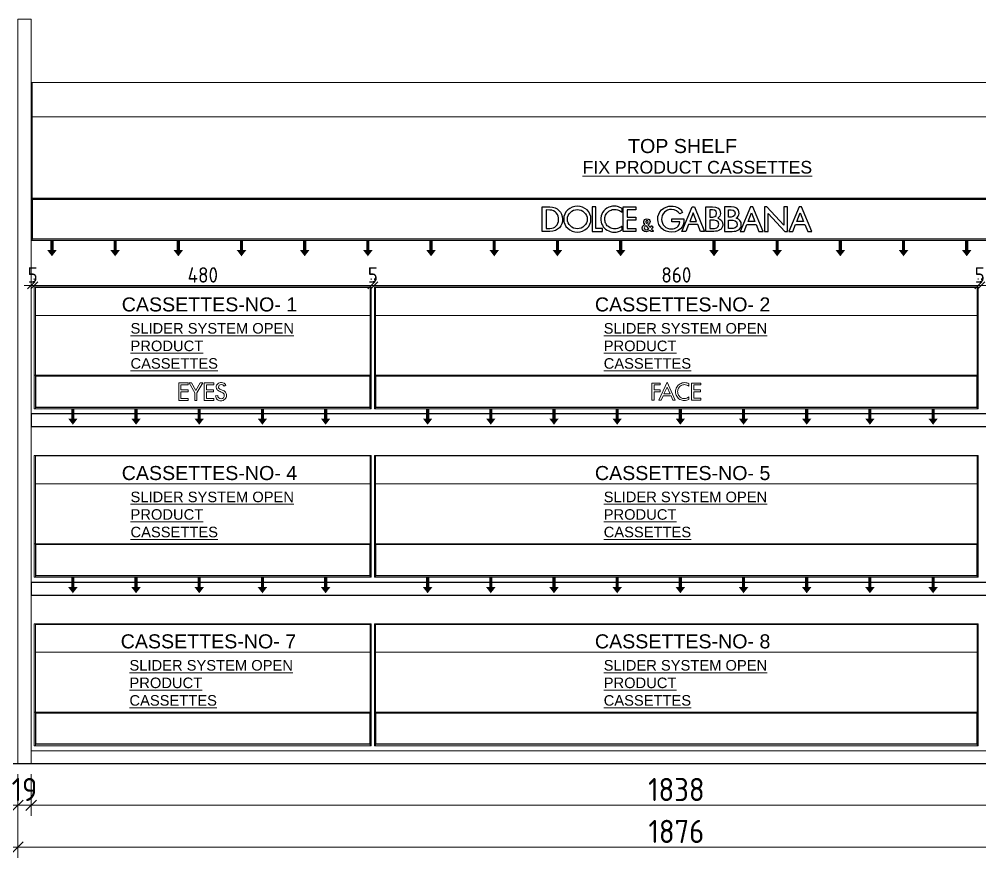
# Model space of a CAD drawing. Header units: millimetres. Extents: x 821127 to 828225, y -459861 to -454717.
# Drawn here: x 822343 to 823712, y -455926 to -454732 of the extents above; entities that cross this region are included whole.
import ezdxf

# ---------------------------------------------------------------- set-up
doc = ezdxf.new("R2010")
doc.units = ezdxf.units.MM
doc.header["$LTSCALE"] = 5
doc.header["$MEASUREMENT"] = 0
doc.header["$PDMODE"] = 35
for name, color, linetype in [('Acrylic - opal', 9, 'Continuous'), ('Dim', 1, 'Continuous'), ('DIM-10', 1, 'Continuous'), ('DIM-15', 1, 'Continuous'), ('DIM-2', 1, 'Continuous'), ('EL_LIGHTING', 2, 'Continuous'), ('HATCH', 8, 'Continuous')]:
    doc.layers.add(name, color=color, linetype=linetype)
doc.layers.add('LED 4600K', color=41, linetype='Continuous', true_color=0xebd690)
doc.layers.add('MDF', color=41, linetype='Continuous', lineweight=0)
doc.layers.add('METAL', color=6, linetype='Continuous', lineweight=0)
doc.styles.add('ISOCP', font='isocp.shx')
doc.styles.add('MAC', font='')
doc.styles.get("Standard").update_dxf_attribs({"font": 'arial.ttf'})
doc.styles.get('MAC').set_extended_font_data('Trade Gothic Condensed')
doc.dimstyles.new('DL - 10', dxfattribs={"dimscale": 10, "dimtxt": 2.2, "dimasz": 1, "dimexe": 1, "dimexo": 1, "dimgap": 0.4, "dimtad": 1, "dimdec": 0, "dimdsep": 46, "dimtxsty": 'ISOCP', "dimblk": 'OBLIQUE', "dimcen": 0.5, "dimdle": 1, "dimclrd": 256, "dimclre": 256, "dimclrt": 2, "dimadec": 0, "dimazin": 2, "dimtfac": 1, "dimtdec": 0, "dimtix": 1, "dimtmove": 1, "dimatfit": 3, "dimldrblk": 'OPEN90', "dimfxl": 5, "dimlwd": 9, "dimlwe": 9, "dimarcsym": 0})
doc.dimstyles.new('DL - 15', dxfattribs={"dimscale": 15, "dimtxt": 2.2, "dimasz": 1, "dimexe": 1, "dimexo": 1, "dimgap": 0.4, "dimtad": 1, "dimdec": 0, "dimdsep": 46, "dimtxsty": 'ISOCP', "dimblk": 'OBLIQUE', "dimcen": 0.5, "dimdle": 1, "dimclrd": 256, "dimclre": 256, "dimclrt": 2, "dimadec": 0, "dimazin": 2, "dimtfac": 1, "dimtdec": 0, "dimtix": 1, "dimtmove": 1, "dimatfit": 3, "dimldrblk": 'OPEN90', "dimfxl": 5, "dimfxlon": 1, "dimlwd": 9, "dimlwe": 9, "dimarcsym": 0})

# ---------------------------------------------------------------- blocks, each defined once
blk = doc.blocks.new('WREGFQRGV')
at = {"layer": 'METAL'}
for points in [[(820238.7, -456862.4), (820240.2, -456862.4), (820240.2, -456988.2), (820238.7, -456988.2)], [(820240.2, -456862.4), (821097.2, -456862.4), (821097.2, -456863.4), (820240.2, -456863.4)], [(820240.2, -456903.2), (821097.2, -456903.2), (821097.2, -456863.4), (820240.2, -456863.4)], [(821098.7, -456988.2), (821097.2, -456988.2), (821097.2, -456862.4), (821098.7, -456862.4)], [(820238.7, -456988.2), (820240.2, -456988.2), (820240.2, -457036.2), (820238.7, -457036.2)], [(821097.2, -456988.2), (820240.2, -456988.2), (820240.2, -456989.2), (821097.2, -456989.2)], [(820240.7, -456989.7), (821096.7, -456989.7), (821096.7, -457033.7), (820240.7, -457033.7)], [(821097.2, -456988.2), (821098.7, -456988.2), (821098.7, -457036.2), (821097.2, -457036.2)], [(820240.2, -457034.2), (821097.2, -457034.2), (821097.2, -457036.2), (820240.2, -457036.2)]]:
    blk.add_lwpolyline(points, close=True, dxfattribs=at)
for points in [[(820645.8, -456999.4), (820645.8, -457002.2), (820636.9, -457002.2), (820636.9, -457009.1), (820645.5, -457009.1), (820645.5, -457011.9), (820636.9, -457011.9), (820636.9, -457023.9), (820633.9, -457023.9), (820633.9, -456999.4), (820645.8, -456999.4)], [(820655.5, -456998.4), (820667.2, -457023.9), (820663.9, -457023.9), (820661.1, -457017.8), (820649.9, -457017.8), (820647.1, -457023.9), (820643.8, -457023.9), (820655.5, -456998.4)], [(820651.1, -457015), (820659.9, -457015), (820655.5, -457005.1), (820651.1, -457015)], [(820703.5, -456999.4), (820703.5, -457002.2), (820693.4, -457002.2), (820693.4, -457009.1), (820703.2, -457009.1), (820703.2, -457011.9), (820693.4, -457011.9), (820693.4, -457021.1), (820703.5, -457021.1), (820703.5, -457023.9), (820690.3, -457023.9), (820690.3, -456999.4), (820703.5, -456999.4)]]:
    blk.add_lwpolyline(points, dxfattribs=at)
blk.add_open_spline([(820686.7, -457000.6), (820686.7, -457000.6), (820686.7, -457004.1), (820686.7, -457004.1), (820685.8, -457003.3), (820684.8, -457002.7), (820683.6, -457002.3), (820682.5, -457001.9), (820681.4, -457001.7), (820680.2, -457001.7), (820678.5, -457001.7), (820676.9, -457002.1), (820675.4, -457003), (820673.9, -457003.9), (820672.7, -457005.1), (820671.8, -457006.7), (820671, -457008.2), (820670.5, -457009.9), (820670.5, -457011.7), (820670.5, -457013.5), (820671, -457015.2), (820671.9, -457016.7), (820672.7, -457018.2), (820673.9, -457019.4), (820675.4, -457020.3), (820676.8, -457021.2), (820678.4, -457021.6), (820680.2, -457021.6), (820681.4, -457021.6), (820682.5, -457021.4), (820683.6, -457021), (820684.7, -457020.6), (820685.7, -457019.9), (820686.7, -457019.1), (820686.7, -457019.1), (820686.7, -457022.7), (820686.7, -457022.7), (820685.7, -457023.3), (820684.7, -457023.7), (820683.6, -457024), (820682.5, -457024.3), (820681.4, -457024.4), (820680.3, -457024.4), (820678, -457024.4), (820675.8, -457023.9), (820673.8, -457022.7), (820671.9, -457021.6), (820670.3, -457020.1), (820669.2, -457018.1), (820668.1, -457016.2), (820667.5, -457014.1), (820667.5, -457011.8), (820667.5, -457009.5), (820668.1, -457007.3), (820669.2, -457005.3), (820670.4, -457003.3), (820672, -457001.8), (820674, -457000.6), (820676, -456999.5), (820678.2, -456998.9), (820680.5, -456998.9), (820681.6, -456998.9), (820682.7, -456999), (820683.7, -456999.3), (820684.8, -456999.6), (820685.8, -457000), (820686.7, -457000.6)], degree=3, knots=[0, 0, 0, 0, 1, 1, 1, 2, 2, 2, 3, 3, 3, 4, 4, 4, 5, 5, 5, 6, 6, 6, 7, 7, 7, 8, 8, 8, 9, 9, 9, 10, 10, 10, 11, 11, 11, 12, 12, 12, 13, 13, 13, 14, 14, 14, 15, 15, 15, 16, 16, 16, 17, 17, 17, 18, 18, 18, 19, 19, 19, 20, 20, 20, 21, 21, 21, 22, 22, 22, 22], dxfattribs=at)
blk = doc.blocks.new('RGRGERG')
at = {"layer": 'METAL'}
for points in [[(820238.7, -457277.9), (820240.2, -457277.9), (820240.2, -457403.7), (820238.7, -457403.7)], [(820240.2, -457277.9), (821097.2, -457277.9), (821097.2, -457278.8), (820240.2, -457278.8)], [(820240.2, -457318.6), (821097.2, -457318.6), (821097.2, -457278.8), (820240.2, -457278.8)], [(821098.7, -457403.7), (821097.2, -457403.7), (821097.2, -457277.9), (821098.7, -457277.9)], [(820238.7, -457403.7), (820240.2, -457403.7), (820240.2, -457451.6), (820238.7, -457451.6)], [(821097.2, -457403.7), (820240.2, -457403.7), (820240.2, -457404.6), (821097.2, -457404.6)], [(820240.7, -457405.1), (821096.7, -457405.1), (821096.7, -457449.1), (820240.7, -457449.1)], [(821097.2, -457403.7), (821098.7, -457403.7), (821098.7, -457451.6), (821097.2, -457451.6)], [(820240.2, -457449.6), (821097.2, -457449.6), (821097.2, -457451.6), (820240.2, -457451.6)]]:
    blk.add_lwpolyline(points, close=True, dxfattribs=at)
blk = doc.blocks.new('FGFGG')
at = {"layer": 'METAL'}
for points in [[(821290.4, -456862.4), (821291.9, -456862.4), (821291.9, -456988.2), (821290.4, -456988.2)], [(821291.9, -456862.4), (821768.9, -456862.4), (821768.9, -456863.4), (821291.9, -456863.4)], [(821291.9, -456903.2), (821768.9, -456903.2), (821768.9, -456863.4), (821291.9, -456863.4)], [(821770.4, -456988.2), (821768.9, -456988.2), (821768.9, -456862.4), (821770.4, -456862.4)], [(821290.4, -456988.2), (821291.9, -456988.2), (821291.9, -457036.2), (821290.4, -457036.2)], [(821768.9, -456988.2), (821291.9, -456988.2), (821291.9, -456989.2), (821768.9, -456989.2)], [(821292.4, -456989.7), (821768.4, -456989.7), (821768.4, -457033.7), (821292.4, -457033.7)], [(821768.9, -456988.2), (821770.4, -456988.2), (821770.4, -457036.2), (821768.9, -457036.2)], [(821291.9, -457034.2), (821768.9, -457034.2), (821768.9, -457036.2), (821291.9, -457036.2)]]:
    blk.add_lwpolyline(points, close=True, dxfattribs=at)
for points in [[(821509.6, -456999.2), (821509.6, -457002.1), (821499.3, -457002.1), (821499.3, -457009.1), (821509.3, -457009.1), (821509.3, -457011.9), (821499.3, -457011.9), (821499.3, -457021.4), (821509.6, -457021.4), (821509.6, -457024.2), (821496.2, -457024.2), (821496.2, -456999.2), (821509.6, -456999.2)], [(821514.5, -456999.2), (821520.6, -457009.9), (821526.7, -456999.2), (821530.3, -456999.2), (821522.1, -457013.3), (821522.1, -457024.2), (821519, -457024.2), (821519, -457013.3), (821510.9, -456999.2), (821514.5, -456999.2)], [(821545.9, -456999.2), (821545.9, -457002.1), (821535.6, -457002.1), (821535.6, -457009.1), (821545.6, -457009.1), (821545.6, -457011.9), (821535.6, -457011.9), (821535.6, -457021.4), (821545.9, -457021.4), (821545.9, -457024.2), (821532.5, -457024.2), (821532.5, -456999.2), (821545.9, -456999.2)]]:
    blk.add_lwpolyline(points, dxfattribs=at)
blk.add_open_spline([(821563.3, -457002.5), (821563.3, -457002.5), (821560.8, -457004), (821560.8, -457004), (821560.4, -457003.2), (821559.8, -457002.6), (821559.2, -457002.2), (821558.6, -457001.8), (821557.8, -457001.6), (821556.8, -457001.6), (821555.7, -457001.6), (821554.8, -457001.9), (821553.9, -457002.6), (821553.1, -457003.3), (821552.7, -457004.1), (821552.7, -457005.1), (821552.7, -457005.9), (821552.9, -457006.6), (821553.5, -457007.2), (821554.1, -457007.8), (821555, -457008.3), (821556.1, -457008.7), (821556.1, -457008.7), (821557.9, -457009.4), (821557.9, -457009.4), (821560, -457010.2), (821561.6, -457011.2), (821562.6, -457012.4), (821563.6, -457013.6), (821564.1, -457015.1), (821564.1, -457016.9), (821564.1, -457019.2), (821563.3, -457021.1), (821561.8, -457022.6), (821560.2, -457024), (821558.3, -457024.7), (821556.1, -457024.7), (821554.2, -457024.7), (821552.5, -457024.1), (821551, -457022.8), (821549.6, -457021.5), (821548.7, -457019.8), (821548.4, -457017.7), (821548.4, -457017.7), (821551.6, -457017.1), (821551.6, -457017.1), (821551.6, -457018.4), (821552, -457019.6), (821553, -457020.5), (821553.9, -457021.4), (821555, -457021.8), (821556.4, -457021.8), (821557.7, -457021.8), (821558.8, -457021.4), (821559.7, -457020.4), (821560.6, -457019.5), (821561, -457018.3), (821561, -457016.9), (821561, -457015.9), (821560.7, -457015), (821560, -457014.3), (821559.4, -457013.6), (821558.3, -457012.9), (821556.7, -457012.2), (821556.7, -457012.2), (821555, -457011.5), (821555, -457011.5), (821553, -457010.6), (821551.6, -457009.7), (821550.8, -457008.7), (821549.9, -457007.7), (821549.5, -457006.5), (821549.5, -457005.1), (821549.5, -457003.3), (821550.2, -457001.7), (821551.7, -457000.5), (821553.1, -456999.3), (821554.8, -456998.7), (821556.9, -456998.7), (821558.3, -456998.7), (821559.5, -456999), (821560.6, -456999.7), (821561.7, -457000.3), (821562.6, -457001.2), (821563.3, -457002.5)], degree=3, knots=[0, 0, 0, 0, 1, 1, 1, 2, 2, 2, 3, 3, 3, 4, 4, 4, 5, 5, 5, 6, 6, 6, 7, 7, 7, 8, 8, 8, 9, 9, 9, 10, 10, 10, 11, 11, 11, 12, 12, 12, 13, 13, 13, 14, 14, 14, 15, 15, 15, 16, 16, 16, 17, 17, 17, 18, 18, 18, 19, 19, 19, 20, 20, 20, 21, 21, 21, 22, 22, 22, 23, 23, 23, 24, 24, 24, 25, 25, 25, 26, 26, 26, 27, 27, 27, 28, 28, 28, 28], dxfattribs=at)
blk = doc.blocks.new('ARGG')
at = {"layer": 'METAL'}
for points in [[(821290.4, -457277.9), (821291.9, -457277.9), (821291.9, -457403.7), (821290.4, -457403.7)], [(821291.9, -457277.9), (821768.9, -457277.9), (821768.9, -457278.8), (821291.9, -457278.8)], [(821291.9, -457318.6), (821768.9, -457318.6), (821768.9, -457278.8), (821291.9, -457278.8)], [(821770.4, -457403.7), (821768.9, -457403.7), (821768.9, -457277.9), (821770.4, -457277.9)], [(821290.4, -457403.7), (821291.9, -457403.7), (821291.9, -457451.6), (821290.4, -457451.6)], [(821768.9, -457403.7), (821291.9, -457403.7), (821291.9, -457404.6), (821768.9, -457404.6)], [(821292.4, -457405.1), (821768.4, -457405.1), (821768.4, -457449.1), (821292.4, -457449.1)], [(821768.9, -457403.7), (821770.4, -457403.7), (821770.4, -457451.6), (821768.9, -457451.6)], [(821291.9, -457449.6), (821768.9, -457449.6), (821768.9, -457451.6), (821291.9, -457451.6)]]:
    blk.add_lwpolyline(points, close=True, dxfattribs=at)
blk = doc.blocks.new('FLECHE')
at = {"layer": 'EL_LIGHTING', "const_width": 5}
blk.add_lwpolyline([(0, 0), (0, -15)], dxfattribs=at)
at = {"layer": 'EL_LIGHTING'}
blk.add_lwpolyline([(0, -15, 15, 0, 0), (0, -24.8, 0, 0, 0)], format="xyseb", dxfattribs=at)
blk = doc.blocks.new('*U12')
at = {"layer": 'EL_LIGHTING', "xscale": 0.9, "yscale": 0.9, "zscale": 0.9, "rotation": 90}
blk.add_blockref('FLECHE', (-11.2, 0), dxfattribs=at)
blk = doc.blocks.new('*U13')
at = {"layer": 'LED 4600K', "color": 0, "linetype": 'ByBlock', "lineweight": -2}
for p in [(0, 810), (0, 720), (0, 630), (0, 540), (0, 450), (0, 360), (0, 270), (0, 180), (0, 90), (0, 0)]:
    blk.add_blockref('*U12', p, dxfattribs=at)
blk = doc.blocks.new('*U14')
at = {"layer": 'EL_LIGHTING', "xscale": 0.9, "yscale": 0.9, "zscale": 0.9, "rotation": 90}
blk.add_blockref('FLECHE', (-11.2, 0), dxfattribs=at)
blk = doc.blocks.new('*U15')
at = {"layer": 'LED 4600K', "color": 0, "linetype": 'ByBlock', "lineweight": -2}
for p in [(0, 360), (0, 270), (0, 180), (0, 90), (0, 0)]:
    blk.add_blockref('*U14', p, dxfattribs=at)
blk = doc.blocks.new('*U16')
at = {"layer": 'EL_LIGHTING', "xscale": 0.9, "yscale": 0.9, "zscale": 0.9, "rotation": 90}
blk.add_blockref('FLECHE', (-11.2, 0), dxfattribs=at)
blk = doc.blocks.new('*U17')
at = {"layer": 'LED 4600K', "color": 0, "linetype": 'ByBlock', "lineweight": -2}
for p in [(0, 720), (0, 630), (0, 540), (0, 450), (0, 360), (0, 270), (0, 180), (0, 90), (0, 0)]:
    blk.add_blockref('*U16', p, dxfattribs=at)
blk = doc.blocks.new('*U22')
at = {"layer": 'EL_LIGHTING', "xscale": 0.9, "yscale": 0.9, "zscale": 0.9, "rotation": 90}
blk.add_blockref('FLECHE', (-11.2, 0), dxfattribs=at)
blk = doc.blocks.new('*U23')
at = {"layer": 'LED 4600K', "color": 0, "linetype": 'ByBlock', "lineweight": -2}
for p in [(0, 360), (0, 270), (0, 180), (0, 90), (0, 0)]:
    blk.add_blockref('*U22', p, dxfattribs=at)
blk = doc.blocks.new('*U24')
at = {"layer": 'EL_LIGHTING', "xscale": 0.9, "yscale": 0.9, "zscale": 0.9, "rotation": 90}
blk.add_blockref('FLECHE', (-11.2, 0), dxfattribs=at)
blk = doc.blocks.new('*U25')
at = {"layer": 'LED 4600K', "color": 0, "linetype": 'ByBlock', "lineweight": -2}
for p in [(0, 720), (0, 630), (0, 540), (0, 450), (0, 360), (0, 270), (0, 180), (0, 90), (0, 0)]:
    blk.add_blockref('*U24', p, dxfattribs=at)
blk = doc.blocks.new('_OBLIQUE')
at = {"color": 0, "linetype": 'ByBlock', "lineweight": -2}
blk.add_line((-0.5, -0.5), (0.5, 0.5), dxfattribs=at)
blk = doc.blocks.new('*D30')
at = {"layer": 'Defpoints', "color": 0, "transparency": 16777216}
for p in [(822364.8, -455113), (822844.8, -455111.1), (822844.8, -455113)]:
    blk.add_point(p, dxfattribs=at)
at = {"layer": 'DIM-10', "lineweight": 9, "transparency": 16777216}
for p, q in [((822364.8, -455103), (822364.8, -455101.1)), ((822844.8, -455103), (822844.8, -455101.1)), ((822354.8, -455111.1), (822854.8, -455111.1))]:
    blk.add_line(p, q, dxfattribs=at)
at = {"layer": 'DIM-10', "lineweight": 9, "transparency": 16777216, "xscale": 10, "yscale": 10, "zscale": 10, "rotation": 180}
blk.add_blockref('_OBLIQUE', (822364.8, -455111.1), dxfattribs=at)
at = {"layer": 'DIM-10', "lineweight": 9, "transparency": 16777216, "xscale": 10, "yscale": 10, "zscale": 10}
blk.add_blockref('_OBLIQUE', (822844.8, -455111.1), dxfattribs=at)
at = {"layer": 'DIM-10', "color": 2, "transparency": 16777216, "insert": (822604.8, -455096.1), "char_height": 22, "attachment_point": 5, "style": 'ISOCP'}
blk.add_mtext('480', dxfattribs=at)
blk = doc.blocks.new('_Open90')
at = {"color": 0, "linetype": 'ByBlock', "lineweight": -2}
for p, q in [((0, 0), (-1, 0)), ((-0.5, 0.5), (0, 0)), ((0, 0), (-0.5, -0.5))]:
    blk.add_line(p, q, dxfattribs=at)
blk = doc.blocks.new('*D77')
at = {"layer": 'Defpoints', "color": 0, "transparency": 16777216}
for p in [(822844.8, -455113), (822849.3, -455111.1), (822849.3, -455113)]:
    blk.add_point(p, dxfattribs=at)
at = {"layer": 'DIM-10', "lineweight": 9, "transparency": 16777216}
for p, q in [((822844.8, -455103), (822844.8, -455101.1)), ((822849.3, -455103), (822849.3, -455101.1)), ((822844.8, -455111.1), (822834.8, -455111.1)), ((822844.8, -455111.1), (822849.3, -455111.1)), ((822849.3, -455111.1), (822859.3, -455111.1))]:
    blk.add_line(p, q, dxfattribs=at)
at = {"layer": 'DIM-10', "lineweight": 9, "transparency": 16777216, "xscale": 10, "yscale": 10, "zscale": 10}
blk.add_blockref('_OBLIQUE', (822844.8, -455111.1), dxfattribs=at)
at = {"layer": 'DIM-10', "lineweight": 9, "transparency": 16777216, "xscale": 10, "yscale": 10, "zscale": 10, "rotation": 180}
blk.add_blockref('_OBLIQUE', (822849.3, -455111.1), dxfattribs=at)
at = {"layer": 'DIM-10', "color": 2, "transparency": 16777216, "insert": (822847, -455096.1), "char_height": 22, "attachment_point": 5, "style": 'ISOCP'}
blk.add_mtext('5', dxfattribs=at)
blk = doc.blocks.new('*D78')
at = {"layer": 'Defpoints', "color": 0, "transparency": 16777216}
for p in [(822849.3, -455113), (823709.3, -455111.1), (823709.3, -455112.5)]:
    blk.add_point(p, dxfattribs=at)
at = {"layer": 'DIM-10', "lineweight": 9, "transparency": 16777216}
for p, q in [((822849.3, -455103), (822849.3, -455101.1)), ((823709.3, -455102.5), (823709.3, -455101.1)), ((822839.3, -455111.1), (823719.3, -455111.1))]:
    blk.add_line(p, q, dxfattribs=at)
at = {"layer": 'DIM-10', "lineweight": 9, "transparency": 16777216, "xscale": 10, "yscale": 10, "zscale": 10, "rotation": 180}
blk.add_blockref('_OBLIQUE', (822849.3, -455111.1), dxfattribs=at)
at = {"layer": 'DIM-10', "lineweight": 9, "transparency": 16777216, "xscale": 10, "yscale": 10, "zscale": 10}
blk.add_blockref('_OBLIQUE', (823709.3, -455111.1), dxfattribs=at)
at = {"layer": 'DIM-10', "color": 2, "transparency": 16777216, "insert": (823279.3, -455096.1), "char_height": 22, "attachment_point": 5, "style": 'ISOCP'}
blk.add_mtext('860', dxfattribs=at)
blk = doc.blocks.new('*D79')
at = {"layer": 'Defpoints', "color": 0, "transparency": 16777216}
for p in [(823709.3, -455112.5), (823713.8, -455111.1), (823713.8, -455113)]:
    blk.add_point(p, dxfattribs=at)
at = {"layer": 'DIM-10', "lineweight": 9, "transparency": 16777216}
for p, q in [((823709.3, -455102.5), (823709.3, -455101.1)), ((823713.8, -455103), (823713.8, -455101.1)), ((823709.3, -455111.1), (823699.3, -455111.1)), ((823709.3, -455111.1), (823713.8, -455111.1)), ((823713.8, -455111.1), (823723.8, -455111.1))]:
    blk.add_line(p, q, dxfattribs=at)
at = {"layer": 'DIM-10', "lineweight": 9, "transparency": 16777216, "xscale": 10, "yscale": 10, "zscale": 10}
blk.add_blockref('_OBLIQUE', (823709.3, -455111.1), dxfattribs=at)
at = {"layer": 'DIM-10', "lineweight": 9, "transparency": 16777216, "xscale": 10, "yscale": 10, "zscale": 10, "rotation": 180}
blk.add_blockref('_OBLIQUE', (823713.8, -455111.1), dxfattribs=at)
at = {"layer": 'DIM-10', "color": 2, "transparency": 16777216, "insert": (823711.5, -455096.1), "char_height": 22, "attachment_point": 5, "style": 'ISOCP'}
blk.add_mtext('5', dxfattribs=at)
blk = doc.blocks.new('*D80')
at = {"layer": 'Defpoints', "color": 0, "transparency": 16777216}
for p in [(823713.8, -455113), (824193.8, -455111.1), (824193.8, -455113)]:
    blk.add_point(p, dxfattribs=at)
at = {"layer": 'DIM-10', "lineweight": 9, "transparency": 16777216}
for p, q in [((823713.8, -455103), (823713.8, -455101.1)), ((824193.8, -455103), (824193.8, -455101.1)), ((823703.8, -455111.1), (824203.8, -455111.1))]:
    blk.add_line(p, q, dxfattribs=at)
at = {"layer": 'DIM-10', "lineweight": 9, "transparency": 16777216, "xscale": 10, "yscale": 10, "zscale": 10, "rotation": 180}
blk.add_blockref('_OBLIQUE', (823713.8, -455111.1), dxfattribs=at)
at = {"layer": 'DIM-10', "lineweight": 9, "transparency": 16777216, "xscale": 10, "yscale": 10, "zscale": 10}
blk.add_blockref('_OBLIQUE', (824193.8, -455111.1), dxfattribs=at)
at = {"layer": 'DIM-10', "color": 2, "transparency": 16777216, "insert": (823953.8, -455096.1), "char_height": 22, "attachment_point": 5, "style": 'ISOCP'}
blk.add_mtext('480', dxfattribs=at)
blk = doc.blocks.new('*U26')
at = {"layer": 'EL_LIGHTING', "xscale": 0.9, "yscale": 0.9, "zscale": 0.9, "rotation": 90}
blk.add_blockref('FLECHE', (-11.2, 0), dxfattribs=at)
blk = doc.blocks.new('*U27')
at = {"layer": 'LED 4600K', "color": 0, "linetype": 'ByBlock', "lineweight": -2}
for p in [(0, 540), (0, 450), (0, 360), (0, 270), (0, 180), (0, 90), (0, 0)]:
    blk.add_blockref('*U26', p, dxfattribs=at)
blk = doc.blocks.new('*D82')
at = {"layer": 'Defpoints', "color": 0, "transparency": 16777216}
for p in [(822360.3, -455111.1), (822360.3, -455113.4), (822364.8, -455113)]:
    blk.add_point(p, dxfattribs=at)
at = {"layer": 'DIM-10', "lineweight": 9, "transparency": 16777216}
for p, q in [((822360.3, -455103.4), (822360.3, -455101.1)), ((822364.8, -455103), (822364.8, -455101.1)), ((822360.3, -455111.1), (822350.3, -455111.1)), ((822364.8, -455111.1), (822360.3, -455111.1)), ((822364.8, -455111.1), (822374.8, -455111.1))]:
    blk.add_line(p, q, dxfattribs=at)
at = {"layer": 'DIM-10', "lineweight": 9, "transparency": 16777216, "xscale": 10, "yscale": 10, "zscale": 10}
blk.add_blockref('_OBLIQUE', (822360.3, -455111.1), dxfattribs=at)
at = {"layer": 'DIM-10', "lineweight": 9, "transparency": 16777216, "xscale": 10, "yscale": 10, "zscale": 10, "rotation": 180}
blk.add_blockref('_OBLIQUE', (822364.8, -455111.1), dxfattribs=at)
at = {"layer": 'DIM-10', "color": 2, "transparency": 16777216, "insert": (822362.5, -455096.1), "char_height": 22, "attachment_point": 5, "style": 'ISOCP'}
blk.add_mtext('5', dxfattribs=at)
blk = doc.blocks.new('*D31')
at = {"layer": 'Defpoints', "color": 0, "transparency": 16777216}
for p in [(822341.3, -455791.9), (824217.3, -455791.9), (824217.3, -455911.1)]:
    blk.add_point(p, dxfattribs=at)
at = {"layer": 'DIM-15', "lineweight": 9, "transparency": 16777216}
for p, q in [((822341.3, -455836.1), (822341.3, -455926.1)), ((824217.3, -455836.1), (824217.3, -455926.1)), ((822326.3, -455911.1), (824232.3, -455911.1))]:
    blk.add_line(p, q, dxfattribs=at)
at = {"layer": 'DIM-15', "lineweight": 9, "transparency": 16777216, "xscale": 15, "yscale": 15, "zscale": 15, "rotation": 180}
blk.add_blockref('_OBLIQUE', (822341.3, -455911.1), dxfattribs=at)
at = {"layer": 'DIM-15', "lineweight": 9, "transparency": 16777216, "xscale": 15, "yscale": 15, "zscale": 15}
blk.add_blockref('_OBLIQUE', (824217.3, -455911.1), dxfattribs=at)
at = {"layer": 'DIM-15', "color": 2, "transparency": 16777216, "insert": (823279.3, -455888.6), "char_height": 33, "attachment_point": 5, "style": 'ISOCP'}
blk.add_mtext('1876', dxfattribs=at)
blk = doc.blocks.new('*D83')
at = {"layer": 'Defpoints', "color": 0, "transparency": 16777216}
for p in [(822360.3, -455791.9), (824198.3, -455791.9), (824198.3, -455851.4)]:
    blk.add_point(p, dxfattribs=at)
at = {"layer": 'DIM-15', "lineweight": 9, "transparency": 16777216}
for p, q in [((822360.3, -455806.9), (822360.3, -455866.4)), ((824198.3, -455806.9), (824198.3, -455866.4)), ((822345.3, -455851.4), (824213.3, -455851.4))]:
    blk.add_line(p, q, dxfattribs=at)
at = {"layer": 'DIM-15', "lineweight": 9, "transparency": 16777216, "xscale": 15, "yscale": 15, "zscale": 15, "rotation": 180}
blk.add_blockref('_OBLIQUE', (822360.3, -455851.4), dxfattribs=at)
at = {"layer": 'DIM-15', "lineweight": 9, "transparency": 16777216, "xscale": 15, "yscale": 15, "zscale": 15}
blk.add_blockref('_OBLIQUE', (824198.3, -455851.4), dxfattribs=at)
at = {"layer": 'DIM-15', "color": 2, "transparency": 16777216, "insert": (823279.3, -455828.9), "char_height": 33, "attachment_point": 5, "style": 'ISOCP'}
blk.add_mtext('1838', dxfattribs=at)
blk = doc.blocks.new('*D85')
at = {"layer": 'Defpoints', "color": 0, "transparency": 16777216}
for p in [(822341.3, -455791.9), (822360.3, -455791.9), (822360.3, -455851.4)]:
    blk.add_point(p, dxfattribs=at)
at = {"layer": 'DIM-15', "lineweight": 9, "transparency": 16777216}
for p, q in [((822341.3, -455806.9), (822341.3, -455866.4)), ((822360.3, -455806.9), (822360.3, -455866.4)), ((822341.3, -455851.4), (822326.3, -455851.4)), ((822341.3, -455851.4), (822360.3, -455851.4)), ((822360.3, -455851.4), (822375.3, -455851.4))]:
    blk.add_line(p, q, dxfattribs=at)
at = {"layer": 'DIM-15', "lineweight": 9, "transparency": 16777216, "xscale": 15, "yscale": 15, "zscale": 15}
blk.add_blockref('_OBLIQUE', (822341.3, -455851.4), dxfattribs=at)
at = {"layer": 'DIM-15', "lineweight": 9, "transparency": 16777216, "xscale": 15, "yscale": 15, "zscale": 15, "rotation": 180}
blk.add_blockref('_OBLIQUE', (822360.3, -455851.4), dxfattribs=at)
at = {"layer": 'DIM-15', "color": 2, "transparency": 16777216, "insert": (822350.8, -455828.9), "char_height": 33, "attachment_point": 5, "style": 'ISOCP'}
blk.add_mtext('19', dxfattribs=at)
blk = doc.blocks.new('*D86')
at = {"layer": 'Defpoints', "color": 0, "transparency": 16777216}
for p in [(822360.3, -455791.9), (824198.3, -455791.9), (824198.3, -455851.4)]:
    blk.add_point(p, dxfattribs=at)
at = {"layer": 'DIM-15', "lineweight": 9, "transparency": 16777216}
for p, q in [((822360.3, -455806.9), (822360.3, -455866.4)), ((824198.3, -455806.9), (824198.3, -455866.4)), ((822345.3, -455851.4), (824213.3, -455851.4))]:
    blk.add_line(p, q, dxfattribs=at)
at = {"layer": 'DIM-15', "lineweight": 9, "transparency": 16777216, "xscale": 15, "yscale": 15, "zscale": 15, "rotation": 180}
blk.add_blockref('_OBLIQUE', (822360.3, -455851.4), dxfattribs=at)
at = {"layer": 'DIM-15', "lineweight": 9, "transparency": 16777216, "xscale": 15, "yscale": 15, "zscale": 15}
blk.add_blockref('_OBLIQUE', (824198.3, -455851.4), dxfattribs=at)
at = {"layer": 'DIM-15', "color": 2, "transparency": 16777216, "insert": (823279.3, -455828.9), "char_height": 33, "attachment_point": 5, "style": 'ISOCP'}
blk.add_mtext('1838', dxfattribs=at)

msp = doc.modelspace()

# ---------------------------------------------------------------- linework, layer by layer
at = {"layer": 'Acrylic - opal'}
msp.add_line((821126.5, -455791.9), (828224.9, -455791.9), dxfattribs=at)
at = {"layer": 'DIM-2', "color": 6}
for points in [[(823159.2, -455034.1), (823174.3, -455034.1), (823174.3, -455029.8), (823164.4, -455029.8), (823164.5, -454999.1), (823159.2, -454999.1), (823159.2, -455034.2), (823159.2, -455034.1)], [(823203.6, -455034.2), (823203.6, -454999.1), (823221.7, -454999.1), (823221.7, -455003.4), (823209.1, -455003.4), (823209.1, -455013.6), (823221.4, -455013.6), (823221.4, -455017.9), (823209.1, -455017.9), (823209.1, -455029.9), (823221.7, -455029.9), (823221.7, -455034.1), (823203.6, -455034.1), (823203.6, -455034.2)], [(823319.6, -455034.1), (823313.8, -455034.1), (823309.9, -455024.2), (823296.6, -455024.2), (823292.7, -455034.1), (823286.9, -455034.1), (823301.6, -454999.1), (823305, -454999.1), (823319.6, -455034.1)], [(823308, -455019.8), (823303.3, -455007.5), (823298.6, -455019.8), (823308, -455019.8)], [(823388.2, -454999.1), (823384.8, -454999.1), (823370.1, -455034.1), (823376, -455034.1), (823379.9, -455024.2), (823393.1, -455024.2), (823397, -455034.1), (823402.9, -455034.1), (823388.2, -454999.1)], [(823381.8, -455019.8), (823386.5, -455007.5), (823391.2, -455019.8), (823381.8, -455019.8)], [(823404.7, -455034.1), (823409.9, -455034.1), (823409.9, -455008.5), (823433.9, -455034.1), (823437.7, -455034.1), (823437.7, -454999.1), (823432.6, -454999.1), (823432.6, -455025.2), (823408.2, -454999.1), (823404.7, -454999.1), (823404.7, -455034.1)], [(823457.5, -454999.1), (823454.1, -454999.1), (823439.4, -455034.1), (823445.3, -455034.1), (823449.2, -455024.2), (823462.4, -455024.2), (823466.4, -455034.1), (823472.2, -455034.1), (823457.5, -454999.1)], [(823451.1, -455019.8), (823455.8, -455007.5), (823460.5, -455019.8), (823451.1, -455019.8)]]:
    msp.add_lwpolyline(points, dxfattribs=at)
for points, knots in [([(823288.2, -455007), (823286.2, -455001.9), (823279.5, -454998.1), (823272.3, -454998), (823261.5, -454997.7), (823252.5, -455006.5), (823252.7, -455016.9), (823252.9, -455027.1), (823261.6, -455035.3), (823272.3, -455035.2), (823288, -455034.9), (823291, -455022), (823289.9, -455016.2), (823289.9, -455016.2), (823273, -455016.2), (823273, -455016.2), (823273, -455016.2), (823273, -455020.5), (823273, -455020.5), (823273, -455020.5), (823284.2, -455020.5), (823284.2, -455020.5), (823283.6, -455027.7), (823278.4, -455030.1), (823272.3, -455030.5), (823264.5, -455031), (823258.4, -455024.4), (823258.2, -455016.9), (823258.1, -455009.2), (823264.4, -455002.7), (823272.3, -455002.7), (823277.6, -455002.8), (823282, -455005.8), (823284.1, -455009.2), (823284.1, -455009.2), (823288.2, -455007), (823288.2, -455007)], [0, 0, 0, 0, 1, 1, 1, 2, 2, 2, 3, 3, 3, 4, 4, 4, 5, 5, 5, 6, 6, 6, 7, 7, 7, 8, 8, 8, 9, 9, 9, 10, 10, 10, 11, 11, 11, 12, 12, 12, 12]), ([(823088.3, -455034.2), (823088.3, -455034.2), (823099.3, -455034.2), (823099.3, -455034.2), (823110.9, -455034.2), (823117.5, -455025.9), (823117.2, -455016.2), (823117, -455006.8), (823109.7, -454999.2), (823099.3, -454999.2), (823099.3, -454999.2), (823088.3, -454999.2), (823088.3, -454999.2), (823088.3, -454999.2), (823088.3, -455034.2), (823088.3, -455034.2)], [0, 0, 0, 0, 1, 1, 1, 2, 2, 2, 3, 3, 3, 4, 4, 4, 5, 5, 5, 5]), ([(823093.9, -455003.6), (823093.9, -455003.6), (823099.3, -455003.7), (823099.3, -455003.7), (823106.7, -455003.8), (823111.9, -455009.8), (823111.6, -455017.6), (823111.3, -455024.7), (823106.2, -455029.8), (823099.3, -455029.8), (823099.3, -455029.8), (823093.9, -455029.8), (823093.9, -455029.8), (823093.9, -455029.8), (823093.9, -455003.6), (823093.9, -455003.6)], [0, 0, 0, 0, 1, 1, 1, 2, 2, 2, 3, 3, 3, 4, 4, 4, 5, 5, 5, 5]), ([(823157.7, -455016.7), (823157.7, -455021.7), (823155.7, -455026.3), (823152.1, -455029.7), (823148.4, -455033.2), (823143.4, -455035.1), (823138.3, -455035.1), (823133.1, -455035.1), (823128.2, -455033.1), (823124.5, -455029.7), (823120.8, -455026.2), (823118.8, -455021.7), (823118.8, -455016.7), (823118.8, -455011.7), (823120.8, -455007.1), (823124.5, -455003.6), (823128.2, -455000.2), (823133.1, -454998.3), (823138.3, -454998.3), (823143.4, -454998.3), (823148.4, -455000.2), (823152.1, -455003.6), (823155.8, -455007.1), (823157.7, -455011.7), (823157.7, -455016.7)], [0, 0, 0, 0, 1, 1, 1, 2, 2, 2, 3, 3, 3, 4, 4, 4, 5, 5, 5, 6, 6, 6, 7, 7, 7, 8, 8, 8, 8]), ([(823138.3, -455030.3), (823142, -455030.3), (823145.5, -455028.9), (823148.2, -455026.3), (823150.9, -455023.7), (823152.3, -455020.4), (823152.3, -455016.7), (823152.3, -455013), (823150.9, -455009.6), (823148.2, -455007), (823145.5, -455004.4), (823142.1, -455003), (823138.3, -455003), (823134.5, -455003), (823131, -455004.4), (823128.4, -455007), (823125.7, -455009.6), (823124.2, -455013), (823124.2, -455016.7), (823124.2, -455020.4), (823125.7, -455023.7), (823128.4, -455026.3), (823131.1, -455028.9), (823134.5, -455030.3), (823138.3, -455030.3)], [0, 0, 0, 0, 1, 1, 1, 2, 2, 2, 3, 3, 3, 4, 4, 4, 5, 5, 5, 6, 6, 6, 7, 7, 7, 8, 8, 8, 8]), ([(823202, -455001.9), (823202, -455001.9), (823202, -455006.5), (823202, -455006.5), (823200.2, -455005.4), (823199.2, -455004.6), (823197.1, -455003.9), (823194.5, -455002.9), (823192.8, -455002.5), (823190, -455002.8), (823187.1, -455003.1), (823185.5, -455003.8), (823183.2, -455005.4), (823178.7, -455008.6), (823177.1, -455012.8), (823177.6, -455018.1), (823177.7, -455020.3), (823178, -455021.6), (823179.1, -455023.5), (823180.2, -455025.5), (823181.3, -455026.5), (823183.2, -455027.8), (823185.5, -455029.4), (823187.1, -455030.1), (823190, -455030.4), (823192.8, -455030.7), (823194.5, -455030.4), (823197.1, -455029.4), (823199.2, -455028.7), (823202, -455026.8), (823202, -455026.8), (823202, -455026.8), (823202, -455031.6), (823202, -455031.6), (823200.4, -455033), (823199.2, -455033.4), (823197.1, -455034.1), (823194.5, -455035), (823192.8, -455035.3), (823190, -455035.1), (823187.2, -455035), (823185.7, -455034.6), (823183.2, -455033.5), (823176.2, -455030.4), (823172.5, -455025.4), (823171.8, -455018.1), (823171.1, -455009.7), (823175.2, -455002.9), (823183.2, -454999.5), (823185.7, -454998.5), (823187.3, -454998.1), (823190, -454998), (823192.3, -454997.9), (823194.9, -454998.3), (823197.1, -454999.2), (823199.9, -455000.2), (823200.5, -455000.6), (823202, -455001.9)], [0, 0, 0, 0, 1, 1, 1, 2, 2, 2, 3, 3, 3, 4, 4, 4, 5, 5, 5, 6, 6, 6, 7, 7, 7, 8, 8, 8, 9, 9, 9, 10, 10, 10, 11, 11, 11, 12, 12, 12, 13, 13, 13, 14, 14, 14, 15, 15, 15, 16, 16, 16, 17, 17, 17, 18, 18, 18, 19, 19, 19, 19]), ([(823321.2, -455034.1), (823321.2, -455034.1), (823332.5, -455034.1), (823332.5, -455034.1), (823339.7, -455034.1), (823344.9, -455031.6), (823345.3, -455024.7), (823345.6, -455020.5), (823342.5, -455016.1), (823338.3, -455015.1), (823340.7, -455013.5), (823342.1, -455011.5), (823342.1, -455008.7), (823342.3, -455000.6), (823336.7, -454999.3), (823331, -454999.1), (823331, -454999.1), (823321.2, -454999.1), (823321.2, -454999.1), (823321.2, -454999.1), (823321.2, -455034.1), (823321.2, -455034.1)], [0, 0, 0, 0, 1, 1, 1, 2, 2, 2, 3, 3, 3, 4, 4, 4, 5, 5, 5, 6, 6, 6, 7, 7, 7, 7]), ([(823326.9, -455003.4), (823326.9, -455003.4), (823327.8, -455003.4), (823327.8, -455003.4), (823332, -455003.2), (823336.6, -455003.1), (823336.6, -455008.3), (823336.6, -455013.7), (823332.3, -455013.6), (823327.7, -455013.8), (823327.7, -455013.8), (823326.9, -455013.8), (823326.9, -455013.8), (823326.9, -455013.8), (823326.9, -455003.4), (823326.9, -455003.4)], [0, 0, 0, 0, 1, 1, 1, 2, 2, 2, 3, 3, 3, 4, 4, 4, 5, 5, 5, 5]), ([(823347.7, -455034.1), (823347.7, -455034.1), (823347.7, -454999.1), (823347.7, -454999.1), (823347.7, -454999.1), (823357.5, -454999.1), (823357.5, -454999.1), (823363.2, -454999.3), (823368.7, -455000.6), (823368.6, -455008.7), (823368.6, -455011.5), (823367.1, -455013.5), (823364.7, -455015.1), (823368.9, -455016.1), (823372.1, -455020.5), (823371.8, -455024.7), (823371.4, -455031.6), (823366.2, -455034.1), (823359, -455034.1), (823359, -455034.1), (823347.7, -455034.1), (823347.7, -455034.1)], [0, 0, 0, 0, 1, 1, 1, 2, 2, 2, 3, 3, 3, 4, 4, 4, 5, 5, 5, 6, 6, 6, 7, 7, 7, 7]), ([(823353.4, -455003.4), (823353.4, -455003.4), (823353.4, -455013.8), (823353.4, -455013.8), (823353.4, -455013.8), (823354.2, -455013.8), (823354.2, -455013.8), (823358.8, -455013.6), (823363.1, -455013.7), (823363.1, -455008.3), (823363.1, -455003.1), (823358.5, -455003.2), (823354.3, -455003.4), (823354.3, -455003.4), (823353.4, -455003.4), (823353.4, -455003.4)], [0, 0, 0, 0, 1, 1, 1, 2, 2, 2, 3, 3, 3, 4, 4, 4, 5, 5, 5, 5]), ([(823243.7, -455030.4), (823244.4, -455029.7), (823245.1, -455028.9), (823245.7, -455028), (823245.7, -455028), (823245.9, -455027.7), (823245.9, -455027.7), (823245.9, -455027.7), (823244.1, -455025.8), (823244.1, -455025.8), (823244.1, -455025.8), (823242.4, -455027.9), (823242, -455028.4), (823241.5, -455027.9), (823239.2, -455025.1), (823238.7, -455024.6), (823240.8, -455023.3), (823241.8, -455021.9), (823241.8, -455020.2), (823241.8, -455017.8), (823240, -455016.2), (823237.3, -455016.2), (823234.7, -455016.2), (823232.9, -455017.9), (823232.9, -455020.2), (823232.9, -455021.4), (823233.3, -455022.4), (823234.1, -455023.4), (823234.1, -455023.4), (823234.3, -455023.6), (823234.5, -455023.8), (823231.9, -455025.3), (823230.7, -455027.1), (823230.7, -455029.2), (823230.7, -455032.3), (823233, -455034.5), (823236.3, -455034.5), (823238.3, -455034.5), (823240.1, -455033.7), (823241.7, -455032.3), (823242, -455032.7), (823243.2, -455034.2), (823243.2, -455034.2), (823243.2, -455034.2), (823246.9, -455034.2), (823246.9, -455034.2), (823246.9, -455034.2), (823244.1, -455030.9), (823243.7, -455030.4)], [0, 0, 0, 0, 1, 1, 1, 2, 2, 2, 3, 3, 3, 4, 4, 4, 5, 5, 5, 6, 6, 6, 7, 7, 7, 8, 8, 8, 9, 9, 9, 10, 10, 10, 11, 11, 11, 12, 12, 12, 13, 13, 13, 14, 14, 14, 15, 15, 15, 16, 16, 16, 16]), ([(823237.3, -455018.7), (823238.4, -455018.7), (823239, -455019.3), (823239, -455020.3), (823239, -455021.1), (823238.5, -455021.8), (823237.6, -455022.4), (823237.6, -455022.4), (823237.3, -455022.6), (823237.1, -455022.7), (823236.8, -455022.4), (823236.2, -455021.7), (823236.2, -455021.7), (823235.8, -455021.3), (823235.7, -455020.8), (823235.7, -455020.3), (823235.7, -455019.4), (823236.3, -455018.7), (823237.3, -455018.7)], [0, 0, 0, 0, 1, 1, 1, 2, 2, 2, 3, 3, 3, 4, 4, 4, 5, 5, 5, 6, 6, 6, 6]), ([(823326.9, -455018.1), (823326.9, -455018.1), (823330.4, -455018.1), (823330.4, -455018.1), (823334, -455018), (823339.6, -455018.2), (823339.6, -455023.8), (823339.6, -455029), (823335.3, -455030), (823330.2, -455030), (823330.2, -455030), (823326.9, -455030), (823326.9, -455030), (823326.9, -455030), (823326.9, -455018.1), (823326.9, -455018.1)], [0, 0, 0, 0, 1, 1, 1, 2, 2, 2, 3, 3, 3, 4, 4, 4, 5, 5, 5, 5]), ([(823353.4, -455018.1), (823353.4, -455018.1), (823353.4, -455030), (823353.4, -455030), (823353.4, -455030), (823356.6, -455030), (823356.6, -455030), (823361.7, -455030), (823366.1, -455029), (823366.1, -455023.8), (823366.1, -455018.2), (823360.5, -455018), (823356.8, -455018.1), (823356.8, -455018.1), (823353.4, -455018.1), (823353.4, -455018.1)], [0, 0, 0, 0, 1, 1, 1, 2, 2, 2, 3, 3, 3, 4, 4, 4, 5, 5, 5, 5]), ([(823235.9, -455026), (823235.9, -455026), (823236.1, -455025.9), (823236.2, -455025.8), (823236.5, -455026.3), (823239.5, -455029.8), (823240, -455030.3), (823238.7, -455031.4), (823237.6, -455031.9), (823236.4, -455031.9), (823234.8, -455031.9), (823233.6, -455030.7), (823233.6, -455029.1), (823233.6, -455027.8), (823234.4, -455027), (823235.9, -455026)], [0, 0, 0, 0, 1, 1, 1, 2, 2, 2, 3, 3, 3, 4, 4, 4, 5, 5, 5, 5])]:
    msp.add_open_spline(points, degree=3, knots=knots, dxfattribs=at)
at = {"layer": 'HATCH'}
for points in [[(824198.3, -455294.1), (822360.3, -455294.1), (822360.3, -455312.1), (824198.3, -455312.1)], [(824198.3, -455534), (822360.3, -455534), (822360.3, -455552.1), (824198.3, -455552.1)]]:
    msp.add_lwpolyline(points, close=True, dxfattribs=at)
at = {"layer": 'MDF'}
for points in [[(822341.3, -455791.9), (822360.3, -455791.9), (822360.3, -454731.9), (822341.3, -454731.9)], [(824198.3, -455773.9), (822360.3, -455773.9), (822360.3, -455791.9), (824198.3, -455791.9)]]:
    msp.add_lwpolyline(points, close=True, dxfattribs=at)
at = {"layer": 'METAL'}
for points in [[(822360.3, -454821.9), (822361.8, -454821.9), (822361.8, -454986.8), (822360.3, -454986.8)], [(822361.8, -454821.9), (824196.3, -454821.9), (824196.3, -454870.9), (822361.8, -454870.9)], [(824196.3, -454986.8), (822361.8, -454986.8), (822361.8, -454870.9), (824196.3, -454870.9)], [(822360.3, -454986.8), (822361.8, -454986.8), (822361.8, -455046.8), (822360.3, -455046.8)], [(822361.8, -454986.8), (824196.3, -454986.8), (824196.3, -454988.3), (822361.8, -454988.3)], [(822362.3, -454988.8), (824195.8, -454988.8), (824195.8, -455044.8), (822362.3, -455044.8)], [(824196.3, -455045.3), (822361.8, -455045.3), (822361.8, -455046.8), (824196.3, -455046.8)]]:
    msp.add_lwpolyline(points, close=True, dxfattribs=at)

# ---------------------------------------------------------------- block references
at = {"layer": 'LED 4600K', "extrusion": (0, 0, -1), "xscale": -1, "zscale": -1, "rotation": 90}
for name, p in [('*U13', (-822389.9, -455058.4)), ('*U27', (-823332.9, -455058.4)), ('*U15', (-822419.7, -455298.3)), ('*U17', (-822925, -455298.3)), ('*U23', (-822419.7, -455538.3)), ('*U25', (-822925, -455538.3))]:
    msp.add_blockref(name, p, dxfattribs=at)
at = {"layer": 'METAL'}
for name, p in [('FGFGG', (1074.4, 1749.4)), ('WREGFQRGV', (2610.6, 1749.4)), ('ARGG', (1074.4, 1924.9)), ('RGRGERG', (2610.6, 1924.9)), ('ARGG', (1074.4, 1685.1)), ('RGRGERG', (2610.6, 1685.1))]:
    msp.add_blockref(name, p, dxfattribs=at)

# ---------------------------------------------------------------- texts
at = {"layer": 'Dim', "char_height": 20, "attachment_point": 1}
for s, width, insert in [('{\\C67;\\c2459751;TOP SHELF}', 154.17, (823210.5, -454902.5)), ('{\\C67;\\c2459751;CASSETTES-NO- 1 }', 292.151, (822489.3, -455128.1)), ('{\\C67;\\c2459751;CASSETTES-NO- 2}', 292.151, (823163.3, -455128.1)), ('{\\C67;\\c2459751;CASSETTES-NO- 4}', 292.151, (822489.3, -455368.2)), ('{\\C67;\\c2459751;CASSETTES-NO- 5}', 292.151, (823163.3, -455368.2)), ('{\\C67;\\c2459751;CASSETTES-NO- 7}', 292.151, (822487.8, -455607.9)), ('{\\C67;\\c2459751;CASSETTES-NO- 8}', 292.151, (823163.3, -455607.9))]:
    msp.add_mtext_dynamic_manual_height_columns(s, width=width, gutter_width=12.5, heights=[0], dxfattribs=dict(at, insert=insert))
at = {"layer": 'METAL', "color": 2, "attachment_point": 1, "style": 'MAC'}
for s, width, insert, char_height in [('{\\fArial|b0|i0|c0|p34;\\LFIX PRODUCT CASSETTES }', 329.354, (823145.8, -454933.7), 18), ('{\\fArial|b0|i0|c0|p34;\\LSLIDER SYSTEM OPEN PRODUCT CASSETTES }', 233.08, (822501.8, -455164.6), 15), ('{\\fArial|b0|i0|c0|p34;\\LSLIDER SYSTEM OPEN PRODUCT CASSETTES }', 233.08, (823175.8, -455164.6), 15), ('{\\fArial|b0|i0|c0|p34;\\LSLIDER SYSTEM OPEN PRODUCT CASSETTES }', 233.08, (822501.8, -455404.7), 15), ('{\\fArial|b0|i0|c0|p34;\\LSLIDER SYSTEM OPEN PRODUCT CASSETTES }', 233.08, (823175.8, -455404.7), 15), ('{\\fArial|b0|i0|c0|p34;\\LSLIDER SYSTEM OPEN PRODUCT CASSETTES }', 233.08, (822500.3, -455644.5), 15), ('{\\fArial|b0|i0|c0|p34;\\LSLIDER SYSTEM OPEN PRODUCT CASSETTES }', 233.08, (823175.8, -455644.5), 15)]:
    msp.add_mtext_dynamic_manual_height_columns(s, width=width, gutter_width=70, heights=[0], dxfattribs=dict(at, insert=insert, char_height=char_height))

# ---------------------------------------------------------------- dimensions: what is measured, and where the dimension line sits
at = {"layer": 'DIM-10'}
for base, p1, p2, picture, middle in [((822360.2611902, -455111.1249588), (822364.7611902, -455112.9812006), (822360.2611902, -455113.3629721), '*D82', (822362.5111902, -455096.1249588)), ((822844.8, -455111.1), (822364.8, -455113), (822844.8, -455113), '*D30', (822604.8, -455096.1)), ((822849.2611902, -455111.1249588), (822844.7611902, -455112.9812006), (822849.2611902, -455112.9812006), '*D77', (822847.0111902, -455096.1249588)), ((823709.3, -455111.1), (822849.3, -455113), (823709.3, -455112.5), '*D78', (823279.3, -455096.1)), ((823713.7611902, -455111.1249588), (823709.2611902, -455112.4952693), (823713.7611902, -455112.9812006), '*D79', (823711.5111902, -455096.1249588)), ((824193.8, -455111.1), (823713.8, -455113), (824193.8, -455113), '*D80', (823953.8, -455096.1))]:
    dim = msp.add_linear_dim(base=base, p1=p1, p2=p2, dimstyle='DL - 10', dxfattribs=at)
    dim.commit()
    dim.dimension.update_dxf_attribs({"geometry": picture, "text_midpoint": middle})
at = {"layer": 'DIM-15'}
for base, p1, p2, picture, middle in [((822360.3, -455851.4), (822341.3, -455791.9), (822360.3, -455791.9), '*D85', (822350.8, -455828.9)), ((824217.3, -455911.1), (822341.3, -455791.9), (824217.3, -455791.9), '*D31', (823279.3, -455888.6)), ((824198.3, -455851.4), (822360.3, -455791.9), (824198.3, -455791.9), '*D83', (823279.3, -455828.9)), ((824198.3, -455851.4), (822360.3, -455791.9), (824198.3, -455791.9), '*D86', (823279.3, -455828.9))]:
    dim = msp.add_linear_dim(base=base, p1=p1, p2=p2, dimstyle='DL - 15', dxfattribs=at)
    dim.commit()
    dim.dimension.update_dxf_attribs({"geometry": picture, "text_midpoint": middle})

doc.saveas('drawing.dxf')
